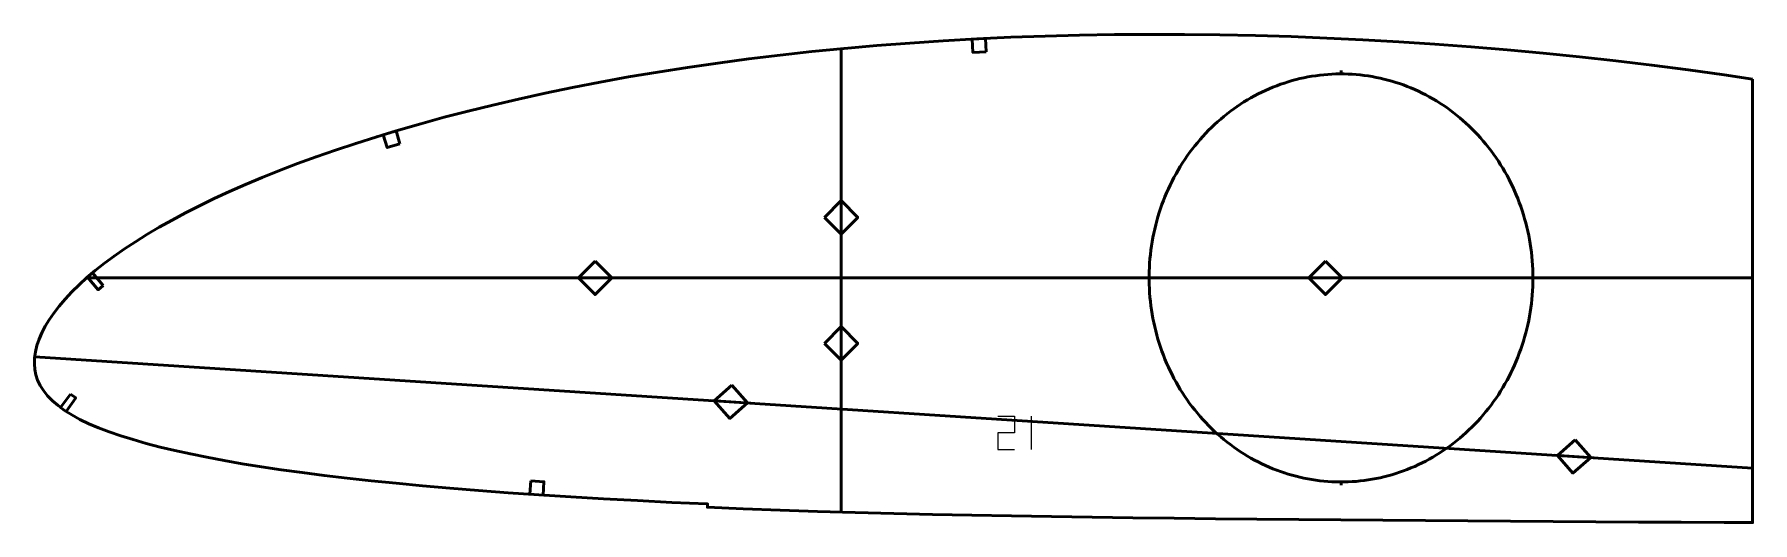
# Model space of a CAD drawing. Header units: metres. Extents: x 9 to 525, y 127 to 273.
import ezdxf

# ---------------------------------------------------------------- set-up
doc = ezdxf.new("R2010")
doc.units = ezdxf.units.M
doc.layers.add('Layer', color=1, linetype='Continuous', lineweight=50)
doc.layers.add('NumLabel', color=1, linetype='Continuous', lineweight=15)

msp = doc.modelspace()

# ---------------------------------------------------------------- linework, layer by layer
at = {"layer": 'Layer', "color": 7}
for p, q in [((251.17, 129.83), (251.17, 268.73)), ((251.17, 212.17), (251.17, 224.17)), ((24.69, 200), (524.7, 200)), ((171.31, 200), (183.31, 200)), ((390.48, 200), (402.48, 200)), ((251.17, 174.4), (251.17, 186.4)), ((9.19, 176.4), (524.7, 143.01)), ((212.1, 163.26), (224.08, 162.48)), ((465.12, 146.87), (477.1, 146.1))]:
    msp.add_line(p, q, dxfattribs=at)
at = {"layer": 'Layer'}
for p, q in [((401.17, 261.16), (401.17, 262.16)), ((343.59, 200), (342.59, 200)), ((458.76, 200), (459.76, 200)), ((401.17, 138.84), (401.17, 137.84))]:
    msp.add_line(p, q, dxfattribs=at)
for points in [[(524.7, 259.59), (516.18, 260.85), (505.34, 262.35), (494.48, 263.75), (483.6, 265.05), (472.73, 266.25), (461.85, 267.36), (450.99, 268.37), (440.15, 269.29), (429.31, 270.09), (418.5, 270.8), (407.7, 271.41), (396.92, 271.92), (386.19, 272.35), (375.5, 272.67), (364.85, 272.88), (354.24, 272.99), (343.68, 273), (333.17, 272.93), (322.74, 272.76), (312.38, 272.51), (302.12, 272.14), (291.93, 271.67), (281.82, 271.08), (271.79, 270.41), (261.87, 269.66), (252.06, 268.82), (242.4, 267.88), (232.87, 266.83), (223.47, 265.68), (214.2, 264.42), (205.06, 263.1), (196.11, 261.72), (187.37, 260.27), (178.84, 258.72), (170.5, 257.08), (162.34, 255.37), (154.39, 253.61), (146.67, 251.84), (139.22, 250.03), (132.03, 248.16), (125.07, 246.24), (118.33, 244.29), (111.81, 242.31), (105.51, 240.32), (99.45, 238.32), (93.62, 236.31), (88.02, 234.28), (82.63, 232.22), (77.44, 230.13), (72.45, 228.02), (67.64, 225.91), (63.04, 223.78), (58.62, 221.65), (54.4, 219.5), (50.36, 217.34), (46.51, 215.18), (42.85, 213.03), (39.38, 210.87), (36.09, 208.7), (32.98, 206.54), (30.06, 204.39), (27.33, 202.24), (24.79, 200.09), (22.45, 197.95), (20.3, 195.81), (18.32, 193.67), (16.51, 191.55), (14.89, 189.48), (13.47, 187.47), (12.27, 185.51), (11.28, 183.56), (10.47, 181.62), (9.84, 179.72), (9.39, 177.86), (9.13, 176.01), (9.05, 174.28), (9.17, 172.57), (9.48, 170.94), (10, 169.35), (10.77, 167.78), (11.78, 166.22), (13.02, 164.68), (14.47, 163.18), (16.16, 161.72), (18.1, 160.31), (20.3, 158.94), (22.73, 157.6), (25.42, 156.31), (28.35, 155.07), (31.55, 153.86), (35, 152.68), (38.69, 151.53), (42.63, 150.41), (46.8, 149.32), (51.23, 148.27), (55.9, 147.24), (60.83, 146.24), (66.02, 145.27), (71.46, 144.33), (77.17, 143.41), (83.16, 142.53), (89.44, 141.67), (96.02, 140.83), (102.9, 140.02), (110.11, 139.23), (117.65, 138.47), (125.53, 137.72), (133.75, 137), (142.32, 136.3), (151.23, 135.63), (160.47, 134.98), (170.02, 134.37), (179.87, 133.79), (190.01, 133.25), (200.39, 132.74), (211, 132.26), (211.07, 132.26), (211.03, 131.26), (221.79, 130.82), (232.82, 130.42), (244.02, 130.04), (255.4, 129.71), (266.94, 129.4), (278.61, 129.12), (290.39, 128.86), (302.29, 128.65), (314.31, 128.46), (326.45, 128.3), (338.72, 128.14), (351.08, 127.98), (363.5, 127.82), (375.96, 127.68), (388.49, 127.57), (401.09, 127.47), (413.77, 127.37), (426.5, 127.26), (439.26, 127.15), (452.04, 127.06), (464.85, 126.97), (477.66, 126.89), (490.48, 126.81), (503.29, 126.75), (516.11, 126.7), (524.7, 126.67), (524.7, 259.59)], [(294.7, 267.79), (290.7, 267.6), (290.51, 271.6), (294.51, 271.79), (294.7, 267.79)], [(458.76, 200), (458.74, 201.29), (458.7, 202.57), (458.64, 203.85), (458.55, 205.13), (458.44, 206.41), (458.3, 207.69), (458.13, 208.96), (457.94, 210.23), (457.73, 211.5), (457.49, 212.76), (457.22, 214.01), (456.93, 215.26), (456.62, 216.5), (456.28, 217.73), (455.92, 218.96), (455.53, 220.18), (455.12, 221.39), (454.68, 222.58), (454.23, 223.77), (453.74, 224.95), (453.24, 226.12), (452.71, 227.28), (452.16, 228.42), (451.59, 229.55), (450.99, 230.67), (450.37, 231.78), (449.73, 232.87), (449.07, 233.94), (448.39, 235), (447.69, 236.05), (446.96, 237.08), (446.22, 238.09), (445.46, 239.09), (444.67, 240.07), (443.87, 241.03), (443.05, 241.98), (442.21, 242.9), (441.35, 243.81), (440.48, 244.7), (439.58, 245.56), (438.67, 246.41), (437.75, 247.24), (436.8, 248.04), (435.85, 248.83), (434.87, 249.59), (433.88, 250.33), (432.88, 251.05), (431.86, 251.75), (430.83, 252.42), (429.79, 253.07), (428.73, 253.7), (427.66, 254.3), (426.58, 254.88), (425.49, 255.43), (424.39, 255.96), (423.28, 256.47), (422.16, 256.95), (421.02, 257.41), (419.88, 257.84), (418.74, 258.24), (417.58, 258.62), (416.42, 258.97), (415.25, 259.3), (414.07, 259.6), (412.89, 259.88), (411.7, 260.13), (410.51, 260.35), (409.31, 260.54), (408.11, 260.71), (406.91, 260.85), (405.7, 260.97), (404.5, 261.05), (403.29, 261.11), (402.08, 261.15), (400.87, 261.16), (399.66, 261.14), (398.45, 261.09), (397.24, 261.01), (396.04, 260.91), (394.83, 260.78), (393.63, 260.63), (392.43, 260.45), (391.24, 260.24), (390.05, 260), (388.86, 259.74), (387.68, 259.46), (386.51, 259.14), (385.34, 258.8), (384.18, 258.43), (383.03, 258.04), (381.89, 257.63), (380.75, 257.18), (379.62, 256.71), (378.51, 256.22), (377.4, 255.7), (376.3, 255.16), (375.22, 254.59), (374.14, 254), (373.08, 253.39), (372.03, 252.75), (370.99, 252.09), (369.97, 251.4), (368.96, 250.69), (367.96, 249.96), (366.98, 249.21), (366.02, 248.44), (365.07, 247.64), (364.13, 246.83), (363.21, 245.99), (362.31, 245.13), (361.43, 244.25), (360.56, 243.36), (359.71, 242.44), (358.88, 241.51), (358.07, 240.55), (357.28, 239.58), (356.5, 238.59), (355.75, 237.59), (355.02, 236.57), (354.3, 235.53), (353.61, 234.48), (352.94, 233.41), (352.29, 232.32), (351.66, 231.23), (351.05, 230.11), (350.47, 228.99), (349.9, 227.85), (349.36, 226.7), (348.85, 225.54), (348.35, 224.36), (347.88, 223.18), (347.44, 221.99), (347.01, 220.78), (346.61, 219.57), (346.24, 218.35), (345.89, 217.12), (345.56, 215.88), (345.26, 214.64), (344.98, 213.38), (344.73, 212.13), (344.5, 210.87), (344.3, 209.6), (344.12, 208.33), (343.97, 207.05), (343.84, 205.77), (343.74, 204.49), (343.67, 203.21), (343.62, 201.93), (343.59, 200.64), (343.59, 199.36), (343.62, 198.07), (343.67, 196.79), (343.74, 195.51), (343.84, 194.23), (343.97, 192.95), (344.12, 191.67), (344.3, 190.4), (344.5, 189.13), (344.73, 187.87), (344.98, 186.62), (345.26, 185.36), (345.56, 184.12), (345.89, 182.88), (346.24, 181.65), (346.61, 180.43), (347.01, 179.22), (347.44, 178.01), (347.88, 176.82), (348.35, 175.64), (348.85, 174.46), (349.36, 173.3), (349.9, 172.15), (350.47, 171.01), (351.05, 169.89), (351.66, 168.77), (352.29, 167.68), (352.94, 166.59), (353.61, 165.52), (354.3, 164.47), (355.02, 163.43), (355.75, 162.41), (356.5, 161.41), (357.28, 160.42), (358.07, 159.45), (358.88, 158.49), (359.71, 157.56), (360.56, 156.64), (361.43, 155.75), (362.31, 154.87), (363.21, 154.01), (364.13, 153.17), (365.07, 152.36), (366.02, 151.56), (366.98, 150.79), (367.96, 150.04), (368.96, 149.31), (369.97, 148.6), (370.99, 147.91), (372.03, 147.25), (373.08, 146.61), (374.14, 146), (375.22, 145.41), (376.3, 144.84), (377.4, 144.3), (378.51, 143.78), (379.62, 143.29), (380.75, 142.82), (381.89, 142.37), (383.03, 141.96), (384.18, 141.57), (385.34, 141.2), (386.51, 140.86), (387.68, 140.54), (388.86, 140.26), (390.05, 140), (391.24, 139.76), (392.43, 139.55), (393.63, 139.37), (394.83, 139.22), (396.04, 139.09), (397.24, 138.99), (398.45, 138.91), (399.66, 138.86), (400.87, 138.84), (402.08, 138.85), (403.29, 138.89), (404.5, 138.95), (405.7, 139.03), (406.91, 139.15), (408.11, 139.29), (409.31, 139.46), (410.51, 139.65), (411.7, 139.87), (412.89, 140.12), (414.07, 140.4), (415.25, 140.7), (416.42, 141.03), (417.58, 141.38), (418.74, 141.76), (419.88, 142.16), (421.02, 142.59), (422.16, 143.05), (423.28, 143.53), (424.39, 144.04), (425.49, 144.57), (426.58, 145.12), (427.66, 145.7), (428.73, 146.3), (429.79, 146.93), (430.83, 147.58), (431.86, 148.25), (432.88, 148.95), (433.88, 149.67), (434.87, 150.41), (435.85, 151.17), (436.8, 151.96), (437.75, 152.76), (438.67, 153.59), (439.58, 154.44), (440.48, 155.3), (441.35, 156.19), (442.21, 157.1), (443.05, 158.02), (443.87, 158.97), (444.67, 159.93), (445.46, 160.91), (446.22, 161.91), (446.96, 162.92), (447.69, 163.95), (448.39, 165), (449.07, 166.06), (449.73, 167.13), (450.37, 168.22), (450.99, 169.33), (451.59, 170.45), (452.16, 171.58), (452.71, 172.72), (453.24, 173.88), (453.74, 175.05), (454.23, 176.23), (454.68, 177.42), (455.12, 178.61), (455.53, 179.82), (455.92, 181.04), (456.28, 182.27), (456.62, 183.5), (456.93, 184.74), (457.22, 185.99), (457.49, 187.24), (457.73, 188.5), (457.94, 189.77), (458.13, 191.04), (458.3, 192.31), (458.44, 193.59), (458.55, 194.87), (458.64, 196.15), (458.7, 197.43), (458.74, 198.71), (458.76, 200)], [(118.76, 240.24), (114.93, 239.08), (113.77, 242.9), (117.59, 244.06), (118.76, 240.24)], [(246.17, 218.17), (251.17, 223.17), (256.17, 218.17), (251.17, 213.17), (246.17, 218.17)], [(29.75, 197.74), (28.23, 196.44), (24.99, 200.26), (26.52, 201.55), (29.75, 197.74)], [(177.31, 205), (182.31, 200), (177.31, 195), (172.31, 200), (177.31, 205)], [(396.48, 205), (401.48, 200), (396.48, 195), (391.48, 200), (396.48, 205)], [(246.17, 180.4), (251.17, 185.4), (256.17, 180.4), (251.17, 175.4), (246.17, 180.4)], [(19.87, 165.21), (21.49, 164.03), (18.55, 159.99), (16.94, 161.16), (19.87, 165.21)], [(218.41, 167.86), (223.08, 162.55), (217.77, 157.88), (213.1, 163.2), (218.41, 167.86)], [(471.43, 151.47), (476.1, 146.16), (470.79, 141.49), (466.12, 146.81), (471.43, 151.47)], [(158, 139.17), (161.99, 138.89), (161.71, 134.9), (157.72, 135.18), (158, 139.17)]]:
    msp.add_lwpolyline(points, close=True, dxfattribs=at)
at = {"layer": 'NumLabel', "color": 1}
for points in [[(298.23, 158.53), (303.23, 158.53), (303.23, 153.53), (298.23, 153.53), (298.23, 148.53), (303.23, 148.53)], [(308.23, 158.53), (308.23, 148.53)]]:
    msp.add_lwpolyline(points, dxfattribs=at)

doc.saveas('drawing.dxf')
